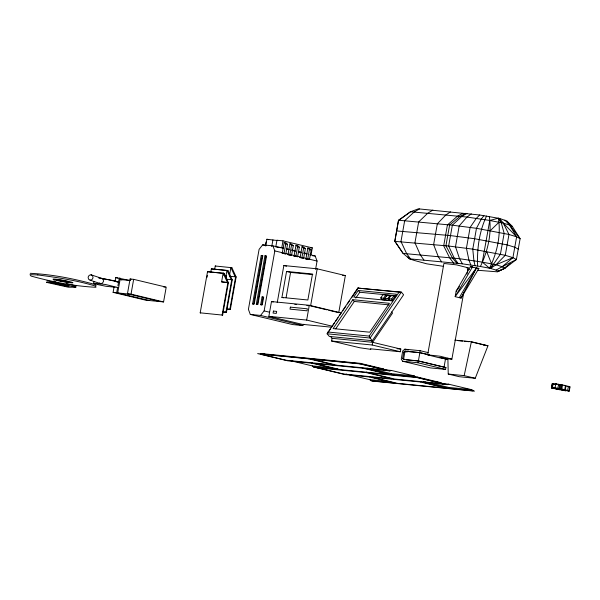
<?xml version="1.0" encoding="UTF-8"?>
<svg xmlns="http://www.w3.org/2000/svg" width="600" height="600" viewBox="0 0 600 600"><rect width="100%" height="100%" fill="white"/><g stroke="black" fill="none" stroke-linecap="round" stroke-linejoin="round"><path stroke-width="0.9" d="M75.787 287.228L57.517 282.99L51.787 282.397L69.067 286.14C61.418 286.192 54.225 282.27 46.523 282.375L68.273 287.197L75.787 287.228L76.028 285.877L66.255 283.538M93.623 283.26L105.382 284.468L117.863 287.505L106.11 286.298L97.433 284.535L93.623 283.26L93.945 281.475M159.99 301.575L127.44 293.775L130.072 278.993L133.657 279.345L166.208 287.145L163.575 301.928L145.65 300.165L113.108 292.358L114.03 287.145M115.118 281.055L115.74 277.575L130.238 280.553M113.108 292.358L116.685 292.71L117.615 287.498M117.93 285.757L119.317 277.928M120.33 278.175L117.69 292.95L128.445 294.015M127.44 293.775L131.025 294.127L133.657 279.345M200.7 312.952L200.197 312.832L207.525 271.71L223.665 273.3L223.35 275.04M207.045 277.312L207.375 275.483M210.697 272.543L211.35 268.89L227.49 270.48M214.597 269.655L215.25 265.995L231.892 267.712L236.138 276.968L230.362 309.397L226.702 309.038M222.63 315.112L222.127 314.993L227.91 282.555L221.61 281.865L223.163 273.18L224.167 273.42L228.413 282.675L222.63 315.112L200.197 312.832M225.81 276.998L226.987 270.36L227.993 270.6L232.237 279.862L226.462 312.293L222.81 311.933M226.252 277.433L226.567 275.692M229.455 275.528L230.888 267.465L231.892 267.712M223.215 311.903L225.96 312.173L231.735 279.743L226.77 279.248M226.2 308.918L229.86 309.278L235.635 276.847L229.845 276.278M252.6 303.885L261.225 255.465L262.845 255.623L254.212 304.05L252.6 303.885L253.605 304.125L262.23 255.705L261.225 255.465M265.403 245.445L266.017 241.98M265.688 245.978L266.88 239.257L277.642 240.562L276.96 240.255L275.767 246.968M256.312 304.252L264.945 255.825L266.558 255.99L257.933 304.41L256.312 304.252L257.325 304.493L265.95 256.072L264.945 255.825M260.685 304.68L262.065 296.933L263.678 297.097L262.298 304.845L260.685 304.68L261.69 304.928L263.07 297.18L262.065 296.933M271.733 246.577L272.933 239.858M250.29 314.423L260.55 315.435L264.127 310.905L274.815 250.913L272.94 245.858L262.68 244.845L259.095 249.368L248.415 309.36L250.29 314.423L292.53 324.548L302.79 325.56L303.817 324.27M331.553 327.21L302.04 324.3L268.86 316.343L271.493 301.56L309.3 305.288L340.688 312.817M276.63 247.058L281.812 247.567L283.013 240.847L312.308 247.875L311.108 254.587M282.24 253.275L284.183 242.4L285.96 242.827L287.513 244.35L285.81 253.875L282.24 253.275L285.81 253.875M284.032 253.447L285.735 243.923L284.183 242.4M277.237 302.625L283.845 265.538L317.19 268.822L345.353 275.572L338.745 312.66L328.755 310.267M288.007 254.655L289.942 243.78L291.72 244.208L293.272 245.73L291.577 255.263L288.007 254.655L291.577 255.263M281.933 297.435L286.56 271.455L312.495 274.013L307.868 299.993L281.933 297.435L283.538 297.825M289.8 254.835L291.495 245.303L289.942 243.78M286.118 297.502L290.58 272.423L312.817 274.612M294.053 256.103L295.987 245.228L297.765 245.655L299.317 247.178L297.615 256.71L294.053 256.103L297.615 256.71M295.845 256.282L297.54 246.75L295.987 245.228M300.09 257.558L302.032 246.683L303.81 247.103L305.362 248.625L303.66 258.157L300.09 257.558L303.66 258.157M301.882 257.73L303.585 248.197L302.032 246.683M305.918 258.952L307.853 248.077L309.63 248.505L311.183 250.02L309.487 259.553L305.918 258.952L309.487 259.553M307.71 259.125L309.413 249.6L307.853 248.077M315.585 269.355L317.062 261.045L315.188 255.983L309.795 254.692M268.86 316.343L306.668 320.07L309.3 305.288M317.19 268.822L310.582 305.91L326.933 309.832M332.055 338.31L372.645 342.315L400.808 349.065L400.327 351.75L370.493 348.81L370.868 349.35L359.737 347.752L331.575 341.002L332.055 338.31L330.548 336.555M331.575 341.002L372.165 345L372.645 342.315L392.528 313.103L391.53 311.925M443.332 266.317L426.893 263.865L414.293 260.452L409.493 258.832L403.11 253.417L394.845 241.365L398.52 220.23L410.528 211.755L418.395 208.845L479.715 214.995L499.522 218.445L506.94 221.04L512.4 226.567L520.11 238.702L516.398 259.53L504.982 268.222L497.19 271.808L477.615 270.27M402.69 358.312L403.695 358.553L404.452 359.655L403.447 359.415L402.69 358.312L403.808 352.028L404.925 351.105L419.752 352.567L427.785 354.495M403.695 358.553L404.812 352.267L405.93 351.345L419.857 352.718L429.592 355.05M402.705 361.267L417.93 362.767L418.268 360.877L445.935 367.507L445.597 369.405L430.365 367.905L402.705 361.267L401.257 359.16L402.72 350.933L404.857 349.178L420.09 350.678L428.123 352.597M419.752 352.567L420.09 350.678M419.857 352.718L418.38 361.028L444.037 367.178L445.515 358.875L439.32 357.39M463.755 292.485L451.875 359.19L439.327 357.788L427.643 354.84L443.918 263.46L456.465 264.862L468.15 267.817L467.01 274.215M456.165 291.135L455.175 296.655L461.025 298.132L478.853 268.44L470.37 266.7L456.165 291.135L459.457 286.68M461.347 296.288L461.025 298.132L476.565 267.765L455.175 296.655L472.485 266.91M407.812 256.8L409.493 258.832L462.405 263.835L480.397 266.49C487.808 251.062 491.963 233.58 489.3 216.495M480.397 266.49L490.612 268.44L496.028 270.097L502.17 266.737L512.918 257.663L516.63 236.827L509.588 225.083L504.93 220.11M551.415 387.683L552.135 383.647L556.95 384.263L555.78 383.88L554.985 388.17L551.415 387.683L553.957 388.192M555.428 388.785L551.64 387.998L552.36 383.962M552.442 387.653L553.155 383.625M558.592 384.285L559.763 384.668L559.043 388.695L557.873 388.32L558.592 384.285L555.78 383.88M559.957 388.83L567.075 390.533L560.737 389.91L553.627 388.2L559.957 388.83L560.678 384.795L562.523 384.967L565.47 385.56L564.757 389.595L563.865 389.618M561.638 384.99L560.918 389.018L564.757 389.595M561.803 388.995L562.523 384.967M565.987 385.92L565.268 389.947L569.055 390.735L569.775 386.707L565.545 385.778M567.697 390.3L568.41 386.265M565.71 390.562L569.28 391.05L570 387.022L567.345 386.355L569.775 386.707M448.23 374.055L464.175 375.63L471.382 341.76L487.98 345.743L475.245 378.278L459.293 376.71L448.23 374.055L447.877 358.132M497.73 271.478L504.982 268.222C498.06 264.382 489.915 263.767 482.31 262.118L489.765 220.462L503.332 223.155L509.588 225.083L520.11 238.702L516.63 236.827L508.972 234.472L476.475 228.308L452.347 225.188L398.52 220.23L394.808 241.058L403.11 253.417L459.555 258.712L482.347 262.118L489.495 268.192C497.077 252.915 501.15 235.192 498.397 218.205L489.735 220.455L466.972 217.058L410.528 211.755L398.558 220.538M327.09 333.788L357.765 288.075L401.347 292.125L403.597 294.772L372.353 340.673L329.34 336.435L327.09 333.788L370.095 338.025L372.353 340.673M486.555 216.038C479.243 231.487 476.857 249.038 477.653 266.025M309.165 358.305L263.25 353.782L260.377 354.075L308.873 358.853L309.165 358.305L312.683 359.145M349.305 374.782L369.548 379.635L372.308 381.09L474.45 391.155L471.69 389.692L448.808 384.21L447.225 384.63L415.665 377.062L414.36 375.945L391.478 370.462L389.895 370.882L359.782 363.66L257.64 353.595L287.752 360.817L312 363.21L312.293 362.663M311.445 359.1L359.94 363.877L360.233 363.337L383.115 368.82L385.71 370.058L337.222 365.28L311.445 359.1L314.317 358.808L360.233 363.337M291.097 360.825L312.218 365.888L313.53 366.998L317.707 367.822L366.202 372.593L366.495 372.053M336.472 368.767L337.77 369.39L313.53 366.998L345.082 374.565L369.33 376.957L369.63 376.41M417.27 377.625L417.57 377.077L440.445 382.567L443.048 383.805L394.553 379.028L368.775 372.847L417.27 377.625L443.048 383.805M459.397 297.54L476.565 267.765M503.332 223.155L508.972 234.472L505.26 255.3L495.908 264.817L490.612 268.44L500.43 254.175L504.143 233.347L501.232 222.667L499.522 218.445L503.332 223.155L516.63 236.827M327.608 333.022L330.21 329.197M331.778 326.903L334.38 323.077M335.423 321.548L338.025 317.722M339.585 315.428L341.67 312.368M342.712 310.837L345.84 306.248M347.4 303.952L349.485 300.892M351.57 297.832L358.335 287.888M358.275 290.475L353.775 297.082L391.98 300.84L396.48 294.24L358.275 290.475L359.775 292.237L396.12 295.815M352.815 299.692L333.142 328.59L369.728 332.197L389.4 303.3L352.815 299.692L354.315 301.455L389.077 304.882M355.778 298.11L359.775 292.237M335.685 328.83L354.315 301.455M380.73 297.952L383.64 298.237L385.147 300L382.23 299.715L380.73 297.952L382.95 294.69L385.86 294.975L386.865 296.153M383.64 298.237L385.86 294.975M384.847 298.358L387.765 298.642L389.265 300.405L386.347 300.12L384.847 298.358L387.067 295.095L389.985 295.38L390.982 296.558M387.765 298.642L389.985 295.38M392.46 300.72L390.27 300.502L388.77 298.74L390.99 295.478L393.9 295.77L394.905 296.94M388.77 298.74L391.68 299.032L393.9 295.77M369.173 336.082L399.082 292.147L401.347 292.125L370.095 338.025L369.173 336.082L327.847 332.01M483.893 215.603L481.327 219.06L476.475 228.308L472.77 249.142L473.91 260.722L474.99 265.59M479.715 214.995L476.332 218.333L470.13 227.385L466.425 248.22L468.915 259.995L470.812 264.983M490.305 230.632L499.028 222.218M489.495 268.192L493.815 264.33M505.035 267.615L510.225 263.61M471.315 213.847L466.972 217.058L459.202 225.9L455.49 246.728L459.555 258.712L462.405 263.835M450.472 211.875L445.748 215.048L437.332 223.815L433.62 244.642L438.322 256.702L441.562 261.87M432.862 210.097L427.732 213.225L418.658 221.933L414.945 242.76L420.315 254.888L423.96 260.093M466.98 213.397L461.685 216.51L452.347 225.188L448.635 246.015L454.268 258.165L458.07 263.385M419.467 208.928L414.12 212.04L404.67 220.71L400.965 241.538L406.695 253.695L410.565 258.923M462.75 213.33L457.192 216.397L447.405 225.007L443.692 245.835L449.768 258.053L453.847 263.317M465.84 213.322L459.952 216.39L449.625 225L445.912 245.835L452.528 258.053L456.938 263.31M502.17 266.737L516.398 259.53L512.918 257.663L505.26 255.3L472.77 249.142L448.635 246.015L394.845 241.365M497.19 271.808L504.982 268.222M495.908 264.817L512.918 257.663M91.058 274.8L89.175 275.332L88.117 277.125L88.5 279.127L90.097 280.17L100.597 283.673L102.472 283.14L103.53 281.34L103.148 279.337L101.55 278.295L91.058 274.8L92.655 275.835L93.03 277.845L91.972 279.638L90.097 280.17M100.305 278.647L101.55 278.295M345.082 374.565L346.665 374.145M506.64 221.49L507.338 221.355M415.665 377.062L391.418 374.67L365.647 368.49L367.8 368.272M473.002 390.81L448.755 388.418L422.978 382.237L425.85 381.945M554.678 384.165L553.17 384.082M564.585 385.582L565.47 385.56M556.83 389.123L555.945 389.138L559.778 389.715M117.172 282.142L118.815 282.135L115.012 280.868L98.722 277.987M46.763 281.032L52.485 281.625M73.523 285.87L75.188 285.877M466.605 267.78L468.15 267.817M427.643 354.84L440.19 356.243L451.875 359.19M30.24 273.308C52.2 274.41 74.017 278.7 95.19 284.558L96.195 285.952M276.96 240.255L283.013 240.847M310.515 247.695L312.308 247.875M476.655 268.222L478.853 268.44M312.39 255.705L315.188 255.983M342.57 275.303L345.353 275.572M227.993 270.6L211.35 268.89M224.167 273.42L207.525 271.71M357.765 288.075L399.082 292.147M221.61 281.865L228.413 282.675M129.945 280.485L120.09 279.517L121.89 279.945M163.515 286.882L165.308 287.062M294.84 304.358L296.692 304.545M306.877 305.543L308.73 305.73M454.822 340.132L471.382 341.76M458.07 340.642L462.562 341.085M464.362 341.257L468.855 341.7M483.66 345.127L485.46 345.3L471.548 341.97M486.143 345.562L487.98 345.743M397.08 348.697L400.808 349.065M444.638 358.928L447.42 359.197L442.065 357.915M403.447 359.415L418.268 360.877M406.305 359.843L417.45 360.938M444.082 367.327L445.935 367.507M380.362 368.55L383.115 368.82M384.127 369.735L391.478 370.462M365.647 368.49L389.895 370.882M312.218 365.888L332.423 367.875M370.282 368.625L391.403 373.688L414.36 375.945M414.81 376.808L417.57 377.077M436.77 382.207L439.53 382.478M441.465 383.483L448.808 384.21M422.978 382.237L447.225 384.63M369.548 379.635L390.668 381.712M428.49 382.582L448.732 387.435L471.69 389.692M370.86 380.745L395.107 383.138L369.33 376.957M467.625 269.22L469.403 269.445M559.763 384.668L560.678 384.795M558.21 384.653L559.965 384.9M557.873 388.32L555.06 387.915L556.23 388.29M551.64 387.998L554.062 388.342M566.632 390.39L569.055 390.735M100.087 278.31L106.387 279.233M53.648 281.048L55.29 281.288M560.842 385.028L562.92 385.447M566.737 390.54L569.28 391.05M107.212 279.397L117.015 281.82M470.37 266.7L472.89 267.225M266.88 239.257L268.657 239.685M285.735 243.923L287.513 244.35M291.495 245.303L293.272 245.73M297.54 246.75L299.317 247.178M303.585 248.197L305.362 248.625M309.413 249.6L311.183 250.02M281.812 247.567L283.2 247.897M286.575 248.708L288.968 249.285M291.593 249.915L295.005 250.733M298.493 251.565L301.05 252.18M304.447 252.998L306.877 253.575M272.94 245.858L283.725 248.438M286.425 249.09L289.118 249.735M291.817 250.38L295.41 251.243M298.11 251.888L301.702 252.75M303.502 253.185L307.095 254.04M262.68 244.845L266.28 245.708M274.815 250.913L283.808 253.072M285.6 253.5L288.3 254.145M290.993 254.798L299.985 256.95M302.678 257.595L306.278 258.457M308.07 258.892L317.062 261.045M283.845 265.538L286.567 266.19M286.56 271.455L290.58 272.423M215.25 265.995L215.752 266.123M236.138 276.968L235.132 276.728L230.888 267.465M232.237 279.862L231.233 279.615L226.987 270.36M271.493 301.56L273.285 301.995M306.668 320.07L331.778 326.093M264.127 310.905L269.52 312.202M130.072 278.993L131.078 279.233M115.74 277.575L117.547 278.01M404.857 349.178L408.428 350.032M260.55 315.435L302.79 325.56M404.925 351.105L405.93 351.345M229.86 309.278L230.362 309.397M405.397 351.577L407.183 352.005M403.808 352.028L404.812 352.267M372.165 345L400.327 351.75M225.96 312.173L226.462 312.293M417.93 362.767L445.597 369.405M131.025 294.127L163.575 301.928M464.175 375.63L475.245 378.278M116.685 292.71L149.235 300.517M359.94 363.877L385.71 370.058M308.873 358.853L334.642 365.032L286.147 360.255L260.377 354.075M366.202 372.593L391.972 378.772L343.485 374.002L317.707 367.822M312 363.21L337.77 369.39M263.25 353.782L265.005 354.202M564.465 390.442L565.635 390.817L561.653 390.037M496.028 270.097L498.435 271.343M509.588 225.083L512.4 226.567L507.923 222.615M518.257 249.12L514.77 247.245L507.112 244.882L474.623 238.725L450.495 235.597L396.705 230.955M99.532 282.975L100.597 283.673M391.68 299.032L392.685 300.202M371.145 340.553L372.645 342.315M498.397 218.205L501.232 222.667M223.163 273.18L227.407 282.435M486.6 251.46L491.603 263.88M448.732 387.435L448.755 388.418M391.403 373.688L391.418 374.67M273.435 311.077L273.075 313.08L276.3 313.403L276.66 311.392L273.435 311.077M290.37 307.14L290.01 309.142L307.005 310.815L307.358 308.812L290.37 307.14M557.49 388.68L556.523 388.702L564.173 390.03L557.49 388.68M37.83 274.942L30 274.65L31.005 276.045C52.17 281.903 73.995 286.192 95.955 287.295L94.95 285.9C76.335 280.38 57.06 277.388 37.83 274.942M363.067 368.235L314.58 363.457L340.35 369.638L388.845 374.415L363.067 368.235M420.405 381.983L371.91 377.205L397.68 383.385L446.175 388.162L420.405 381.983M59.032 280.582A6.022 0.413 10.1 0 0 68.782 282.082A6.022 0.413 10.1 0 0 61.117 280.245A6.022 0.413 10.1 0 0 59.032 280.582M56.385 280.32A10.065 0.682 10.1 0 0 72.683 282.832A10.065 0.682 10.1 0 0 59.865 279.757A10.065 0.682 10.1 0 0 56.385 280.32"/></g></svg>
